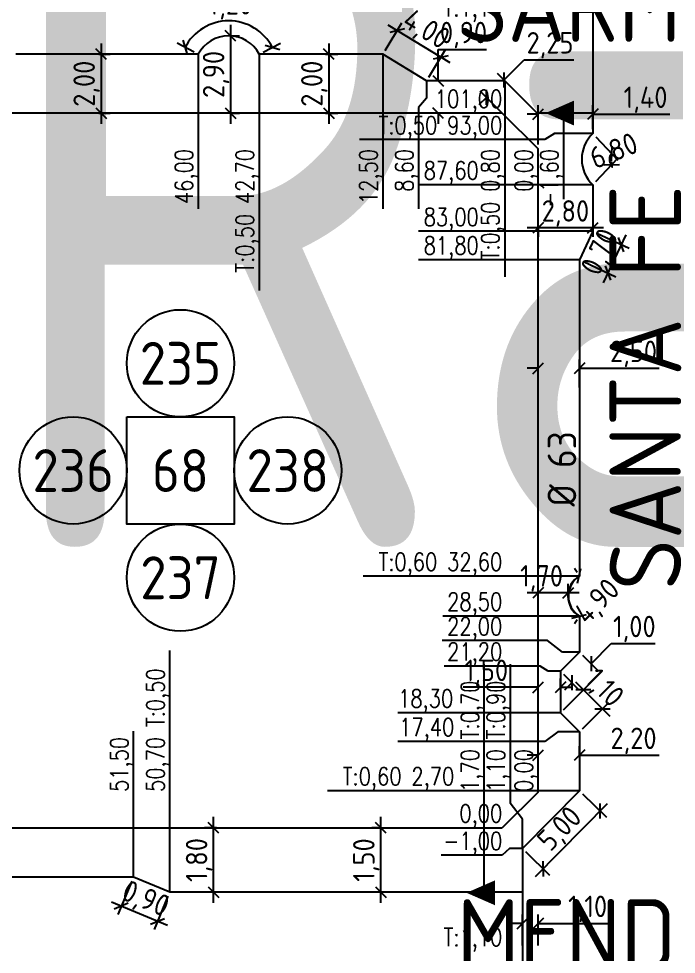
# Model space of a CAD drawing. Extents: x -48 to 13651, y -112 to 3468.
# Drawn here: x 1539.6 to 1631.6, y 1221.4 to 1352.4 of the extents above; entities that cross this region are included whole.
import ezdxf
from ezdxf.enums import TextEntityAlignment as Align

# ---------------------------------------------------------------- set-up
doc = ezdxf.new("R2010")
doc.units = 0
doc.header["$LTSCALE"] = 6
doc.header["$MEASUREMENT"] = 0
doc.linetypes.add('DOT2', pattern=[3.175, 0, -3.175])
doc.linetypes.add('HIDDEN', pattern=[0.375, 0.25, -0.125])
doc.layers.get('0').update_dxf_attribs({"linetype": 'CONTINUOUS'})
doc.layers.get('DEFPOINTS').update_dxf_attribs({"linetype": 'CONTINUOUS'})
for name, color, linetype in [('50', 41, 'CONTINUOUS'), ('63', 171, 'CONTINUOUS'), ('CAÑERIA SIN CROQUIS', 210, 'HIDDEN'), ('COTA', 2, 'CONTINUOUS'), ('MANZANAS', 7, 'CONTINUOUS'), ('NUMERO-CROQUIS', 13, 'CONTINUOUS'), ('NUMERO-MANZANA', 4, 'CONTINUOUS'), ('PROGRESIVA', 60, 'CONTINUOUS'), ('RADIO', 4, 'DOT2'), ('REDUCCIONES', 13, 'CONTINUOUS'), ('TXTDIAMETRO', 7, 'CONTINUOUS')]:
    doc.layers.add(name, color=color, linetype=linetype)
doc.layers.add('ATENCION', color=7, linetype='CONTINUOUS', plot=False)
doc.styles.add('ABADIMTCONDE', font='isocp.shx')
doc.styles.add('GEOSLAB703LTBT', font='isocp.shx', dxfattribs={"width": 0.9, "height": 8})
doc.styles.add('ROMANS', font='romans.shx', dxfattribs={"width": 0.8, "height": 2.5})
doc.dimstyles.new('COTA02', dxfattribs={"dimtxt": 3, "dimasz": 1.5, "dimexe": 1.25, "dimexo": 0.625, "dimgap": 0.3, "dimtad": 1, "dimtoh": 1, "dimdsep": 46, "dimlunit": 6, "dimtxsty": 'ABADIMTCONDE', "dimblk1": 'OBLIQUE', "dimblk2": 'OBLIQUE', "dimsah": 1, "dimcen": 2.5, "dimdle": 1.5, "dimclrd": 60, "dimclre": 60, "dimclrt": 256, "dimadec": 0, "dimazin": 0, "dimtfac": 1, "dimtix": 1, "dimtofl": 0, "dimtmove": 0, "dimatfit": 0, "dimldrblk": 'OBLIQUE', "dimfxl": 1, "dimtolj": 1, "dimtzin": 0, "dimarcsym": 0})

# ---------------------------------------------------------------- blocks, each defined once
blk = doc.blocks.new('CUPLARED')
at = {"layer": 'REDUCCIONES'}
blk.add_lwpolyline([(4, 0, 0, 3.5, 0), (0, 0, 3.5, 3.5, 0)], format="xyseb", dxfattribs=at)
blk = doc.blocks.new('_OBLIQUE')
at = {"color": 0, "linetype": 'ByBlock'}
blk.add_line((-0.5, -0.5), (0.5, 0.5), dxfattribs=at)
blk = doc.blocks.new('*D975')
at = {"layer": 'COTA', "color": 60, "lineweight": -2, "transparency": 16777216}
for p, q in [((1551.14, 1348.9), (1551.14, 1337.65)), ((1550.8, 1347.4), (1552.39, 1347.4)), ((1550.8, 1339.15), (1552.39, 1339.15))]:
    blk.add_line(p, q, dxfattribs=at)
at = {"layer": 'DEFPOINTS', "color": 0, "transparency": 16777216}
for p in [(1550.17, 1347.4), (1550.17, 1339.15), (1551.14, 1339.15)]:
    blk.add_point(p, dxfattribs=at)
at = {"layer": 'COTA', "color": 60, "lineweight": -2, "transparency": 16777216, "xscale": 1.5, "yscale": 1.5, "zscale": 1.5}
for p, rotation in [((1551.14, 1347.4), 90), ((1551.14, 1339.15), 270)]:
    blk.add_blockref('_OBLIQUE', p, dxfattribs=dict(at, rotation=rotation))
at = {"layer": 'COTA', "transparency": 16777216, "insert": (1549.12, 1343.27), "char_height": 3, "attachment_point": 5, "rotation": 90, "style": 'ABADIMTCONDE'}
blk.add_mtext('\\A1;2,00', dxfattribs=at)
blk = doc.blocks.new('*D976')
at = {"layer": 'COTA', "color": 60, "lineweight": -2, "transparency": 16777216}
for p, q in [((1569.24, 1351.49), (1569.24, 1337.65)), ((1569.61, 1349.99), (1570.49, 1349.99)), ((1569.61, 1339.15), (1570.49, 1339.15))]:
    blk.add_line(p, q, dxfattribs=at)
at = {"layer": 'DEFPOINTS', "color": 0, "transparency": 16777216}
for p in [(1568.98, 1349.99), (1568.98, 1339.15), (1569.24, 1339.15)]:
    blk.add_point(p, dxfattribs=at)
at = {"layer": 'COTA', "color": 60, "lineweight": -2, "transparency": 16777216, "xscale": 1.5, "yscale": 1.5, "zscale": 1.5}
for p, rotation in [((1569.24, 1349.99), 90), ((1569.24, 1339.15), 270)]:
    blk.add_blockref('_OBLIQUE', p, dxfattribs=dict(at, rotation=rotation))
at = {"layer": 'COTA', "transparency": 16777216, "insert": (1567.22, 1344.57), "char_height": 3, "attachment_point": 5, "rotation": 90, "style": 'ABADIMTCONDE'}
blk.add_mtext('\\A1;2,90', dxfattribs=at)
blk = doc.blocks.new('*D977')
at = {"layer": 'COTA', "color": 60, "lineweight": -2, "transparency": 16777216}
for p, q in [((1582.98, 1348.9), (1582.98, 1337.65)), ((1582.51, 1347.4), (1584.23, 1347.4)), ((1582.51, 1339.15), (1584.23, 1339.15))]:
    blk.add_line(p, q, dxfattribs=at)
at = {"layer": 'DEFPOINTS', "color": 0, "transparency": 16777216}
for p in [(1581.89, 1347.4), (1581.89, 1339.15), (1582.98, 1339.15)]:
    blk.add_point(p, dxfattribs=at)
at = {"layer": 'COTA', "color": 60, "lineweight": -2, "transparency": 16777216, "xscale": 1.5, "yscale": 1.5, "zscale": 1.5}
for p, rotation in [((1582.98, 1347.4), 90), ((1582.98, 1339.15), 270)]:
    blk.add_blockref('_OBLIQUE', p, dxfattribs=dict(at, rotation=rotation))
at = {"layer": 'COTA', "transparency": 16777216, "insert": (1580.95, 1343.27), "char_height": 3, "attachment_point": 5, "rotation": 90, "style": 'ABADIMTCONDE'}
blk.add_mtext('\\A1;2,00', dxfattribs=at)
blk = doc.blocks.new('*D978')
at = {"layer": 'COTA', "color": 60, "lineweight": -2, "transparency": 16777216}
for p, q in [((1598.28, 1343.68), (1598.28, 1348.07)), ((1598.28, 1348.07), (1605.04, 1348.07)), ((1601.48, 1343.68), (1597.03, 1343.68)), ((1601.48, 1339.15), (1597.03, 1339.15)), ((1598.28, 1339.15), (1598.28, 1337.65))]:
    blk.add_line(p, q, dxfattribs=at)
at = {"layer": 'DEFPOINTS', "color": 0, "transparency": 16777216}
for p in [(1602.11, 1343.68), (1598.28, 1339.15), (1602.11, 1339.15)]:
    blk.add_point(p, dxfattribs=at)
at = {"layer": 'COTA', "color": 60, "lineweight": -2, "transparency": 16777216, "xscale": 1.5, "yscale": 1.5, "zscale": 1.5}
for p, rotation in [((1598.28, 1343.68), 270), ((1598.28, 1339.15), 90)]:
    blk.add_blockref('_OBLIQUE', p, dxfattribs=dict(at, rotation=rotation))
at = {"layer": 'COTA', "transparency": 16777216, "insert": (1601.81, 1350.09), "char_height": 3, "attachment_point": 5, "style": 'ABADIMTCONDE'}
blk.add_mtext('\\A1;0,90', dxfattribs=at)
blk = doc.blocks.new('*D979')
at = {"layer": 'COTA', "color": 60, "lineweight": -2, "transparency": 16777216}
for p, q in [((1564.17, 1347.69), (1561.76, 1348.94)), ((1573.79, 1347.69), (1576.21, 1348.94))]:
    blk.add_line(p, q, dxfattribs=at)
blk.add_arc((1568.98, 1345.19), 6.88, 27.3849, 152.6151, dxfattribs=at)
at = {"layer": 'DEFPOINTS', "color": 0, "transparency": 16777216}
for p in [(1571.44, 1351.63), (1564.73, 1347.4), (1573.24, 1347.4), (1568.98, 1345.19)]:
    blk.add_point(p, dxfattribs=at)
at = {"layer": 'COTA', "color": 60, "lineweight": -2, "transparency": 16777216, "xscale": 1.5, "yscale": 1.5, "zscale": 1.5}
for p, rotation in [((1562.87, 1348.36), 242.6150664620091), ((1575.1, 1348.36), 297.3849335380008)]:
    blk.add_blockref('_OBLIQUE', p, dxfattribs=dict(at, rotation=rotation))
at = {"layer": 'COTA', "transparency": 16777216, "insert": (1568.94, 1354.1), "char_height": 3, "attachment_point": 5, "rotation": 0.2865, "style": 'ABADIMTCONDE'}
blk.add_mtext('\\A1;4,20', dxfattribs=at)
blk = doc.blocks.new('*D983')
at = {"layer": 'COTA', "color": 60, "lineweight": -2, "transparency": 16777216}
for p, q in [((1566.86, 1228.62), (1566.86, 1240.65)), ((1567.28, 1239.15), (1565.61, 1239.15)), ((1567.28, 1230.12), (1565.61, 1230.12))]:
    blk.add_line(p, q, dxfattribs=at)
at = {"layer": 'DEFPOINTS', "color": 0, "transparency": 16777216}
for p in [(1566.86, 1239.15), (1567.91, 1239.15), (1567.91, 1230.12)]:
    blk.add_point(p, dxfattribs=at)
at = {"layer": 'COTA', "color": 60, "lineweight": -2, "transparency": 16777216, "xscale": 1.5, "yscale": 1.5, "zscale": 1.5}
for p, rotation in [((1566.86, 1239.15), 90), ((1566.86, 1230.12), 270)]:
    blk.add_blockref('_OBLIQUE', p, dxfattribs=dict(at, rotation=rotation))
at = {"layer": 'COTA', "transparency": 16777216, "insert": (1564.84, 1234.63), "char_height": 3, "attachment_point": 5, "rotation": 90, "style": 'ABADIMTCONDE'}
blk.add_mtext('\\A1;1,80', dxfattribs=at)
blk = doc.blocks.new('*D984')
at = {"layer": 'COTA', "color": 60, "lineweight": -2, "transparency": 16777216}
for p, q in [((1590.24, 1228.62), (1590.24, 1240.65)), ((1589.83, 1239.15), (1588.99, 1239.15)), ((1589.83, 1230.12), (1588.99, 1230.12))]:
    blk.add_line(p, q, dxfattribs=at)
at = {"layer": 'DEFPOINTS', "color": 0, "transparency": 16777216}
for p in [(1590.24, 1239.15), (1590.45, 1239.15), (1590.45, 1230.12)]:
    blk.add_point(p, dxfattribs=at)
at = {"layer": 'COTA', "color": 60, "lineweight": -2, "transparency": 16777216, "xscale": 1.5, "yscale": 1.5, "zscale": 1.5}
for p, rotation in [((1590.24, 1239.15), 90), ((1590.24, 1230.12), 270)]:
    blk.add_blockref('_OBLIQUE', p, dxfattribs=dict(at, rotation=rotation))
at = {"layer": 'COTA', "transparency": 16777216, "insert": (1588.22, 1234.63), "char_height": 3, "attachment_point": 5, "rotation": 90, "style": 'ABADIMTCONDE'}
blk.add_mtext('\\A1;1,50', dxfattribs=at)
blk = doc.blocks.new('*D985')
at = {"layer": 'COTA', "color": 60, "lineweight": -2, "transparency": 16777216}
for p, q in [((1555.44, 1231.67), (1553.48, 1227.02)), ((1560.49, 1229.55), (1558.54, 1224.89)), ((1560.4, 1225.46), (1552.58, 1228.75))]:
    blk.add_line(p, q, dxfattribs=at)
at = {"layer": 'DEFPOINTS', "color": 0, "transparency": 16777216}
for p in [(1555.68, 1232.25), (1560.73, 1230.12), (1553.96, 1228.17)]:
    blk.add_point(p, dxfattribs=at)
at = {"layer": 'COTA', "color": 60, "lineweight": -2, "transparency": 16777216, "xscale": 1.5, "yscale": 1.5, "zscale": 1.5}
for p, rotation in [((1553.96, 1228.17), 157.1970429662625), ((1559.02, 1226.04), 337.1970429662625)]:
    blk.add_blockref('_OBLIQUE', p, dxfattribs=dict(at, rotation=rotation))
at = {"layer": 'COTA', "transparency": 16777216, "insert": (1557.28, 1228.97), "char_height": 3, "attachment_point": 5, "rotation": 337.197, "style": 'ABADIMTCONDE'}
blk.add_mtext('\\A1;0,90', dxfattribs=at)
blk = doc.blocks.new('*D986')
at = {"layer": 'COTA', "color": 60, "lineweight": -2, "transparency": 16777216}
for p, q in [((1618.46, 1243.89), (1621.8, 1240.61)), ((1611.87, 1232.32), (1621.96, 1242.55)), ((1610.48, 1235.8), (1613.82, 1232.51))]:
    blk.add_line(p, q, dxfattribs=at)
at = {"layer": 'DEFPOINTS', "color": 0, "transparency": 16777216}
for p in [(1618.02, 1244.33), (1620.91, 1241.49), (1610.04, 1236.23)]:
    blk.add_point(p, dxfattribs=at)
at = {"layer": 'COTA', "color": 60, "lineweight": -2, "transparency": 16777216, "xscale": 1.5, "yscale": 1.5, "zscale": 1.5}
for p, rotation in [((1620.91, 1241.49), 45.41899079102773), ((1612.92, 1233.39), 225.4189907910277)]:
    blk.add_blockref('_OBLIQUE', p, dxfattribs=dict(at, rotation=rotation))
at = {"layer": 'COTA', "transparency": 16777216, "insert": (1615.44, 1238.82), "char_height": 3, "attachment_point": 5, "rotation": 45.419, "style": 'ABADIMTCONDE'}
blk.add_mtext('\\A1;5,00', dxfattribs=at)
blk = doc.blocks.new('*D987')
at = {"layer": 'COTA', "color": 60, "lineweight": -2, "transparency": 16777216}
for p, q in [((1615.8, 1255.67), (1619.45, 1259.33)), ((1622.29, 1254.73), (1617.51, 1259.5)), ((1618.46, 1253.01), (1622.11, 1256.67))]:
    blk.add_line(p, q, dxfattribs=at)
at = {"layer": 'DEFPOINTS', "color": 0, "transparency": 16777216}
for p in [(1618.57, 1258.44), (1615.36, 1255.23), (1618.02, 1252.57)]:
    blk.add_point(p, dxfattribs=at)
at = {"layer": 'COTA', "color": 60, "lineweight": -2, "transparency": 16777216, "xscale": 1.5, "yscale": 1.5, "zscale": 1.5}
for p, rotation in [((1618.57, 1258.44), 135.042940679219), ((1621.23, 1255.79), 315.042940679219)]:
    blk.add_blockref('_OBLIQUE', p, dxfattribs=dict(at, rotation=rotation))
at = {"layer": 'COTA', "transparency": 16777216, "insert": (1621.33, 1258.55), "char_height": 3, "attachment_point": 5, "rotation": 315.0429, "style": 'ABADIMTCONDE'}
blk.add_mtext('\\A1;1,10', dxfattribs=at)
blk = doc.blocks.new('*D988')
at = {"layer": 'COTA', "color": 60, "lineweight": -2, "transparency": 16777216}
for p, q in [((1619.64, 1262.1), (1622.47, 1264.93)), ((1622.47, 1264.93), (1628.62, 1264.93)), ((1618.46, 1263.28), (1620.52, 1261.22)), ((1615.8, 1260.63), (1617.86, 1258.56)), ((1616.98, 1259.45), (1615.92, 1258.39))]:
    blk.add_line(p, q, dxfattribs=at)
at = {"layer": 'DEFPOINTS', "color": 0, "transparency": 16777216}
for p in [(1618.02, 1263.73), (1615.36, 1261.07), (1619.64, 1262.1)]:
    blk.add_point(p, dxfattribs=at)
at = {"layer": 'COTA', "color": 60, "lineweight": -2, "transparency": 16777216, "xscale": 1.5, "yscale": 1.5, "zscale": 1.5}
for p, rotation in [((1619.64, 1262.1), 224.9570593207785), ((1616.98, 1259.45), 44.95705932077848)]:
    blk.add_blockref('_OBLIQUE', p, dxfattribs=dict(at, rotation=rotation))
at = {"layer": 'COTA', "transparency": 16777216, "insert": (1625.69, 1266.96), "char_height": 3, "attachment_point": 5, "style": 'ABADIMTCONDE'}
blk.add_mtext('\\A1;1,00', dxfattribs=at)
blk = doc.blocks.new('*D989')
at = {"layer": 'COTA', "color": 60, "lineweight": -2, "transparency": 16777216}
for p, q in [((1612.23, 1249.08), (1612.23, 1250.54)), ((1618.02, 1249.08), (1618.02, 1250.54)), ((1612.23, 1249.29), (1610.73, 1249.29)), ((1618.02, 1249.29), (1629.15, 1249.29))]:
    blk.add_line(p, q, dxfattribs=at)
at = {"layer": 'DEFPOINTS', "color": 0, "transparency": 16777216}
for p in [(1612.23, 1249.29), (1612.23, 1248.45), (1618.02, 1248.45)]:
    blk.add_point(p, dxfattribs=at)
at = {"layer": 'COTA', "color": 60, "lineweight": -2, "transparency": 16777216, "xscale": 1.5, "yscale": 1.5, "zscale": 1.5}
blk.add_blockref('_OBLIQUE', (1612.23, 1249.29), dxfattribs=at)
at = {"layer": 'COTA', "color": 60, "lineweight": -2, "transparency": 16777216, "xscale": 1.5, "yscale": 1.5, "zscale": 1.5, "rotation": 180}
blk.add_blockref('_OBLIQUE', (1618.02, 1249.29), dxfattribs=at)
at = {"layer": 'COTA', "transparency": 16777216, "insert": (1625.58, 1251.31), "char_height": 3, "attachment_point": 5, "style": 'ABADIMTCONDE'}
blk.add_mtext('\\A1;2,20', dxfattribs=at)
blk = doc.blocks.new('*D990')
at = {"layer": 'COTA', "color": 60, "lineweight": -2, "transparency": 16777216}
for p, q in [((1612.23, 1258.77), (1612.23, 1260.05)), ((1615.36, 1258.77), (1615.36, 1260.05)), ((1612.23, 1258.8), (1601.78, 1258.8)), ((1615.36, 1258.8), (1616.86, 1258.8))]:
    blk.add_line(p, q, dxfattribs=at)
at = {"layer": 'DEFPOINTS', "color": 0, "transparency": 16777216}
for p in [(1612.23, 1258.8), (1612.23, 1258.15), (1615.36, 1258.15)]:
    blk.add_point(p, dxfattribs=at)
at = {"layer": 'COTA', "color": 60, "lineweight": -2, "transparency": 16777216, "xscale": 1.5, "yscale": 1.5, "zscale": 1.5}
blk.add_blockref('_OBLIQUE', (1612.23, 1258.8), dxfattribs=at)
at = {"layer": 'COTA', "color": 60, "lineweight": -2, "transparency": 16777216, "xscale": 1.5, "yscale": 1.5, "zscale": 1.5, "rotation": 180}
blk.add_blockref('_OBLIQUE', (1615.36, 1258.8), dxfattribs=at)
at = {"layer": 'COTA', "transparency": 16777216, "insert": (1605.01, 1260.82), "char_height": 3, "attachment_point": 5, "style": 'ABADIMTCONDE'}
blk.add_mtext('\\A1;1,50', dxfattribs=at)
blk = doc.blocks.new('*D991')
at = {"layer": 'COTA', "color": 60, "lineweight": -2, "transparency": 16777216}
for p, q in [((1612.23, 1272.19), (1612.23, 1273.28)), ((1616.46, 1272.19), (1616.46, 1273.28)), ((1617.96, 1272.03), (1610.73, 1272.03))]:
    blk.add_line(p, q, dxfattribs=at)
at = {"layer": 'DEFPOINTS', "color": 0, "transparency": 16777216}
for p in [(1612.23, 1272.03), (1612.23, 1271.56), (1616.46, 1271.56)]:
    blk.add_point(p, dxfattribs=at)
at = {"layer": 'COTA', "color": 60, "lineweight": -2, "transparency": 16777216, "xscale": 1.5, "yscale": 1.5, "zscale": 1.5, "rotation": 180}
blk.add_blockref('_OBLIQUE', (1612.23, 1272.03), dxfattribs=at)
at = {"layer": 'COTA', "color": 60, "lineweight": -2, "transparency": 16777216, "xscale": 1.5, "yscale": 1.5, "zscale": 1.5}
blk.add_blockref('_OBLIQUE', (1616.46, 1272.03), dxfattribs=at)
at = {"layer": 'COTA', "transparency": 16777216, "insert": (1612.72, 1274.05), "char_height": 3, "attachment_point": 5, "style": 'ABADIMTCONDE'}
blk.add_mtext('\\A1;1,70', dxfattribs=at)
blk = doc.blocks.new('*D992')
at = {"layer": 'COTA', "color": 60, "lineweight": -2, "transparency": 16777216}
for p, q in [((1612.23, 1300.74), (1612.23, 1304.69)), ((1618.02, 1300.74), (1618.02, 1304.69)), ((1612.23, 1303.44), (1610.73, 1303.44)), ((1618.02, 1303.44), (1629.15, 1303.44))]:
    blk.add_line(p, q, dxfattribs=at)
at = {"layer": 'DEFPOINTS', "color": 0, "transparency": 16777216}
for p in [(1612.23, 1303.44), (1612.23, 1300.11), (1618.02, 1300.11)]:
    blk.add_point(p, dxfattribs=at)
at = {"layer": 'COTA', "color": 60, "lineweight": -2, "transparency": 16777216, "xscale": 1.5, "yscale": 1.5, "zscale": 1.5}
blk.add_blockref('_OBLIQUE', (1612.23, 1303.44), dxfattribs=at)
at = {"layer": 'COTA', "color": 60, "lineweight": -2, "transparency": 16777216, "xscale": 1.5, "yscale": 1.5, "zscale": 1.5, "rotation": 180}
blk.add_blockref('_OBLIQUE', (1618.02, 1303.44), dxfattribs=at)
at = {"layer": 'COTA', "transparency": 16777216, "insert": (1625.58, 1305.47), "char_height": 3, "attachment_point": 5, "style": 'ABADIMTCONDE'}
blk.add_mtext('\\A1;2,50', dxfattribs=at)
blk = doc.blocks.new('*D993')
at = {"layer": 'COTA', "color": 60, "lineweight": -2, "transparency": 16777216}
for p, q in [((1621.38, 1323.1), (1610.73, 1323.1)), ((1612.23, 1323.15), (1612.23, 1321.85)), ((1619.88, 1323.15), (1619.88, 1321.85))]:
    blk.add_line(p, q, dxfattribs=at)
at = {"layer": 'DEFPOINTS', "color": 0, "transparency": 16777216}
for p in [(1612.23, 1323.78), (1619.88, 1323.78), (1612.23, 1323.1)]:
    blk.add_point(p, dxfattribs=at)
at = {"layer": 'COTA', "color": 60, "lineweight": -2, "transparency": 16777216, "xscale": 1.5, "yscale": 1.5, "zscale": 1.5, "rotation": 180}
blk.add_blockref('_OBLIQUE', (1612.23, 1323.1), dxfattribs=at)
at = {"layer": 'COTA', "color": 60, "lineweight": -2, "transparency": 16777216, "xscale": 1.5, "yscale": 1.5, "zscale": 1.5}
blk.add_blockref('_OBLIQUE', (1619.88, 1323.1), dxfattribs=at)
at = {"layer": 'COTA', "transparency": 16777216, "insert": (1616.06, 1325.12), "char_height": 3, "attachment_point": 5, "style": 'ABADIMTCONDE'}
blk.add_mtext('\\A1;2,80', dxfattribs=at)
blk = doc.blocks.new('*D994')
at = {"layer": 'COTA', "color": 60, "lineweight": -2, "transparency": 16777216}
for p, q in [((1620.45, 1322.35), (1624.98, 1320.24)), ((1624.48, 1322.12), (1621.35, 1315.42)), ((1618.58, 1318.37), (1623.12, 1316.25))]:
    blk.add_line(p, q, dxfattribs=at)
at = {"layer": 'DEFPOINTS', "color": 0, "transparency": 16777216}
for p in [(1619.88, 1322.62), (1618.02, 1318.63), (1621.99, 1316.78)]:
    blk.add_point(p, dxfattribs=at)
at = {"layer": 'COTA', "color": 60, "lineweight": -2, "transparency": 16777216, "xscale": 1.5, "yscale": 1.5, "zscale": 1.5}
for p, rotation in [((1623.85, 1320.76), 64.95010820641193), ((1621.99, 1316.78), 244.950108206412)]:
    blk.add_blockref('_OBLIQUE', p, dxfattribs=dict(at, rotation=rotation))
at = {"layer": 'COTA', "transparency": 16777216, "insert": (1621.08, 1319.63), "char_height": 3, "attachment_point": 5, "rotation": 64.9501, "style": 'ABADIMTCONDE'}
blk.add_mtext('\\A1;0,70', dxfattribs=at)
blk = doc.blocks.new('*D995')
at = {"layer": 'COTA', "color": 60, "lineweight": -2, "transparency": 16777216}
for p, q in [((1620.31, 1335.84), (1623.4, 1332.58)), ((1620.31, 1329.58), (1623.4, 1332.84))]:
    blk.add_line(p, q, dxfattribs=at)
blk.add_arc((1623.27, 1332.71), 1.07, 133.4286, 226.5714, dxfattribs=at)
at = {"layer": 'DEFPOINTS', "color": 0, "transparency": 16777216}
for p in [(1619.88, 1336.3), (1622.24, 1333), (1623.27, 1332.71), (1619.88, 1329.12)]:
    blk.add_point(p, dxfattribs=at)
at = {"layer": 'COTA', "color": 60, "lineweight": -2, "transparency": 16777216, "xscale": 1.5, "yscale": 1.5, "zscale": 1.5}
for p, rotation in [((1622.54, 1333.49), 43.4286115844196), ((1622.54, 1331.93), 316.571388415579)]:
    blk.add_blockref('_OBLIQUE', p, dxfattribs=dict(at, rotation=rotation))
at = {"layer": 'COTA', "transparency": 16777216, "insert": (1622.92, 1333.6), "char_height": 3, "attachment_point": 5, "rotation": 21.8253, "style": 'ABADIMTCONDE'}
blk.add_mtext('\\A1;6,80', dxfattribs=at)
blk = doc.blocks.new('*D996')
at = {"layer": 'COTA', "color": 60, "lineweight": -2, "transparency": 16777216}
for p, q in [((1612.23, 1334.77), (1612.23, 1340.25)), ((1619.88, 1336.92), (1619.88, 1340.25)), ((1612.23, 1339), (1610.73, 1339)), ((1619.88, 1339), (1630.63, 1339))]:
    blk.add_line(p, q, dxfattribs=at)
at = {"layer": 'DEFPOINTS', "color": 0, "transparency": 16777216}
for p in [(1612.23, 1339), (1619.88, 1336.3), (1612.23, 1334.15)]:
    blk.add_point(p, dxfattribs=at)
at = {"layer": 'COTA', "color": 60, "lineweight": -2, "transparency": 16777216, "xscale": 1.5, "yscale": 1.5, "zscale": 1.5}
blk.add_blockref('_OBLIQUE', (1612.23, 1339), dxfattribs=at)
at = {"layer": 'COTA', "color": 60, "lineweight": -2, "transparency": 16777216, "xscale": 1.5, "yscale": 1.5, "zscale": 1.5, "rotation": 180}
blk.add_blockref('_OBLIQUE', (1619.88, 1339), dxfattribs=at)
at = {"layer": 'COTA', "transparency": 16777216, "insert": (1627.26, 1341.03), "char_height": 3, "attachment_point": 5, "style": 'ABADIMTCONDE'}
blk.add_mtext('\\A1;1,40', dxfattribs=at)
blk = doc.blocks.new('*D997')
at = {"layer": 'COTA', "color": 60, "lineweight": -2, "transparency": 16777216}
for p, q in [((1617.69, 1274.88), (1617.34, 1275.45)), ((1617.69, 1268.24), (1617.34, 1267.67))]:
    blk.add_line(p, q, dxfattribs=at)
blk.add_arc((1619.74, 1271.56), 3.33, 121.7463, 238.2537, dxfattribs=at)
at = {"layer": 'DEFPOINTS', "color": 0, "transparency": 16777216}
for p in [(1618.02, 1274.35), (1616.61, 1272.67), (1619.74, 1271.56), (1618.02, 1268.77)]:
    blk.add_point(p, dxfattribs=at)
at = {"layer": 'COTA', "color": 60, "lineweight": -2, "transparency": 16777216, "xscale": 1.5, "yscale": 1.5, "zscale": 1.5}
for p, rotation in [((1617.99, 1274.39), 31.74627899781033), ((1617.99, 1268.74), 328.2537210021898)]:
    blk.add_blockref('_OBLIQUE', p, dxfattribs=dict(at, rotation=rotation))
at = {"layer": 'COTA', "transparency": 16777216, "insert": (1620.66, 1270.64), "char_height": 3, "attachment_point": 5, "rotation": 44.7392, "style": 'ABADIMTCONDE'}
blk.add_mtext('\\A1;4,90', dxfattribs=at)
blk = doc.blocks.new('*D1134')
at = {"layer": 'COTA', "color": 60, "lineweight": -2, "transparency": 16777216}
for p, q in [((1590.86, 1347.93), (1593.19, 1351.77)), ((1599.94, 1346.21), (1591.26, 1351.48)), ((1596.98, 1344.21), (1599.31, 1348.05))]:
    blk.add_line(p, q, dxfattribs=at)
at = {"layer": 'DEFPOINTS', "color": 0, "transparency": 16777216}
for p in [(1592.54, 1350.7), (1590.53, 1347.4), (1596.65, 1343.68)]:
    blk.add_point(p, dxfattribs=at)
at = {"layer": 'COTA', "color": 60, "lineweight": -2, "transparency": 16777216, "xscale": 1.5, "yscale": 1.5, "zscale": 1.5}
for p, rotation in [((1592.54, 1350.7), 148.7094690264342), ((1598.66, 1346.99), 328.7094690264342)]:
    blk.add_blockref('_OBLIQUE', p, dxfattribs=dict(at, rotation=rotation))
at = {"layer": 'COTA', "transparency": 16777216, "insert": (1596.47, 1350.69), "char_height": 3, "attachment_point": 5, "rotation": 328.7095, "style": 'ABADIMTCONDE'}
blk.add_mtext('\\A1;4,00', dxfattribs=at)
blk = doc.blocks.new('*D1135')
at = {"layer": 'DEFPOINTS', "color": 0, "transparency": 16777216}
for p in [(1607.45, 1343.79), (1611.49, 1339.76), (1609.06, 1337.32)]:
    blk.add_point(p, dxfattribs=at)
at = {"layer": 'PROGRESIVA', "color": 60, "lineweight": -2, "transparency": 16777216}
for p, q in [((1607.45, 1343.79), (1610.27, 1346.62)), ((1610.27, 1346.62), (1617.22, 1346.62)), ((1611.05, 1340.2), (1606.56, 1344.68)), ((1608.61, 1337.76), (1604.13, 1342.24)), ((1605.02, 1341.36), (1603.96, 1340.3))]:
    blk.add_line(p, q, dxfattribs=at)
at = {"layer": 'PROGRESIVA', "color": 60, "lineweight": -2, "transparency": 16777216, "xscale": 1.5, "yscale": 1.5, "zscale": 1.5}
for p, rotation in [((1607.45, 1343.79), 225.0429991516454), ((1605.02, 1341.36), 45.04299915164538)]:
    blk.add_blockref('_OBLIQUE', p, dxfattribs=dict(at, rotation=rotation))
at = {"layer": 'PROGRESIVA', "transparency": 16777216, "insert": (1613.9, 1348.65), "char_height": 3, "attachment_point": 5, "style": 'ABADIMTCONDE'}
blk.add_mtext('\\A1;2,25', dxfattribs=at)
blk = doc.blocks.new('*D1137')
at = {"layer": 'COTA', "color": 60, "lineweight": -2, "transparency": 16777216}
for p, q in [((1610.04, 1222.65), (1610.04, 1227.01)), ((1612.23, 1222.65), (1612.23, 1227.01)), ((1610.04, 1225.76), (1608.54, 1225.76)), ((1612.23, 1225.76), (1622.09, 1225.76))]:
    blk.add_line(p, q, dxfattribs=at)
at = {"layer": 'DEFPOINTS', "color": 0, "transparency": 16777216}
for p in [(1612.23, 1225.76), (1610.04, 1222.02), (1612.23, 1222.02)]:
    blk.add_point(p, dxfattribs=at)
at = {"layer": 'COTA', "color": 60, "lineweight": -2, "transparency": 16777216, "xscale": 1.5, "yscale": 1.5, "zscale": 1.5}
blk.add_blockref('_OBLIQUE', (1610.04, 1225.76), dxfattribs=at)
at = {"layer": 'COTA', "color": 60, "lineweight": -2, "transparency": 16777216, "xscale": 1.5, "yscale": 1.5, "zscale": 1.5, "rotation": 180}
blk.add_blockref('_OBLIQUE', (1612.23, 1225.76), dxfattribs=at)
at = {"layer": 'COTA', "transparency": 16777216, "insert": (1619.16, 1227.79), "char_height": 3, "attachment_point": 5, "style": 'ABADIMTCONDE'}
blk.add_mtext('\\A1;1,10', dxfattribs=at)

msp = doc.modelspace()

# ---------------------------------------------------------------- linework, layer by layer
at = {"layer": '50', "ltscale": 0.1}
for p, q in [((1564.726, 1347.399), (1539.234, 1347.399)), ((1590.534, 1347.399), (1573.24, 1347.399)), ((1596.653, 1343.68), (1590.534, 1347.399)), ((1607.562, 1343.68), (1596.653, 1343.68)), ((1612.085, 1339.164), (1607.562, 1343.68)), ((1615.809, 1339.164), (1612.085, 1339.164)), ((1555.68, 1232.249), (1517.367, 1232.249)), ((1560.735, 1230.124), (1555.68, 1232.249)), ((1604.714, 1230.124), (1560.735, 1230.124))]:
    msp.add_line(p, q, dxfattribs=at)
msp.add_arc((1568.983, 1345.194), 4.794, 27.38493, 152.61507, dxfattribs=at)
at = {"layer": '63', "ltscale": 0.1}
for p, q in [((1619.879, 1377.1), (1619.879, 1336.298)), ((1619.8, 1339.164), (1615.809, 1339.164)), ((1619.879, 1329.125), (1619.879, 1322.619)), ((1619.879, 1322.619), (1618.017, 1318.635)), ((1618.017, 1318.635), (1618.017, 1274.353)), ((1618.017, 1268.774), (1618.017, 1263.727)), ((1618.017, 1263.727), (1615.356, 1261.07)), ((1615.356, 1261.07), (1615.356, 1255.226)), ((1615.356, 1255.226), (1618.017, 1252.569)), ((1618.017, 1252.569), (1618.017, 1244.333)), ((1618.017, 1244.333), (1610.035, 1236.234)), ((1610.035, 1236.234), (1610.035, 1212.059)), ((1610.035, 1230.124), (1604.714, 1230.124))]:
    msp.add_line(p, q, dxfattribs=at)
for centre, radius, start, end in [((1623.274, 1332.711), 4.938, 133.42861, 226.57139), ((1619.743, 1271.564), 3.28, 121.74628, 238.25372)]:
    msp.add_arc(centre, radius, start, end, dxfattribs=at)
at = {"layer": 'MANZANAS'}
for p, q in [((1607.234, 1339.145), (1517.234, 1339.145)), ((1607.234, 1339.145), (1612.234, 1334.145)), ((1612.234, 1244.145), (1612.234, 1334.145)), ((1612.234, 1244.145), (1607.234, 1239.145)), ((1517.234, 1239.145), (1607.234, 1239.145))]:
    msp.add_line(p, q, dxfattribs=at)
at = {"layer": 'NUMERO-CROQUIS'}
for centre in [(1562.234, 1304.145), (1547.234, 1289.145), (1577.234, 1289.145), (1562.234, 1274.145)]:
    msp.add_circle(centre, 7.5, dxfattribs=at)
at = {"layer": 'NUMERO-MANZANA'}
msp.add_lwpolyline([(1554.734, 1296.645), (1569.734, 1296.645), (1569.734, 1281.645), (1554.734, 1281.645)], close=True, dxfattribs=at)
at = {"layer": 'PROGRESIVA'}
for p, q in [((1564.726, 1347.399), (1564.726, 1325.773)), ((1573.24, 1347.399), (1573.24, 1314.33)), ((1590.534, 1347.399), (1590.534, 1325.773)), ((1596.653, 1343.68), (1596.653, 1341.238)), ((1607.562, 1343.68), (1607.562, 1316.262)), ((1596.653, 1341.238), (1595.527, 1339.93)), ((1595.527, 1339.93), (1595.527, 1325.773)), ((1615.809, 1339.164), (1615.809, 1327.111)), ((1614.507, 1336.298), (1613.198, 1335.453)), ((1619.879, 1336.298), (1614.507, 1336.298)), ((1613.198, 1335.453), (1587.286, 1335.453)), ((1619.879, 1329.125), (1595.527, 1329.125)), ((1619.879, 1322.619), (1595.527, 1322.619)), ((1618.017, 1318.635), (1595.527, 1318.635)), ((1618.017, 1274.353), (1587.768, 1274.353)), ((1618.017, 1268.774), (1598.893, 1268.774)), ((1613.572, 1265.332), (1598.8, 1265.332)), ((1615.629, 1263.727), (1613.572, 1265.332)), ((1560.735, 1230.124), (1560.735, 1263.966)), ((1618.017, 1263.727), (1615.629, 1263.727)), ((1612.543, 1261.781), (1599.08, 1261.781)), ((1604.714, 1230.124), (1604.714, 1262.034)), ((1608.341, 1262.034), (1608.341, 1242.565)), ((1613.665, 1261.07), (1612.543, 1261.781)), ((1615.356, 1261.07), (1613.665, 1261.07)), ((1615.356, 1255.226), (1592.629, 1255.226)), ((1555.68, 1232.249), (1555.68, 1252.671)), ((1614.974, 1252.569), (1613.198, 1251.223)), ((1618.017, 1252.569), (1614.974, 1252.569)), ((1613.198, 1251.223), (1592.629, 1251.223)), ((1618.017, 1244.333), (1582.812, 1244.333)), ((1610.035, 1240.336), (1608.341, 1242.565)), ((1610.035, 1236.234), (1610.035, 1240.336)), ((1608.243, 1236.234), (1607.214, 1235.292)), ((1610.035, 1236.234), (1608.243, 1236.234)), ((1607.214, 1235.292), (1598.706, 1235.292))]:
    msp.add_line(p, q, dxfattribs=at)

# ---------------------------------------------------------------- block references
at = {"layer": 'CAÑERIA SIN CROQUIS', "ltscale": 0.1, "rotation": 180}
for p in [(1617.278, 1339.164), (1606.231, 1230.041)]:
    msp.add_blockref('CUPLARED', p, dxfattribs=at)

# ---------------------------------------------------------------- texts
at = {"layer": 'ATENCION', "style": 'GEOSLAB703LTBT'}
for s, p in [('SARMIENTO', (1600.887, 1354.145)), ('MENDOZA', (1600.887, 1224.145))]:
    msp.add_text(s, height=10, dxfattribs=at).set_placement(p, align=Align.MIDDLE_LEFT)
msp.add_text('SANTA FE', height=10, rotation=90, dxfattribs=at).set_placement((1627.234, 1272.415), align=Align.MIDDLE_LEFT)
at = {"layer": 'NUMERO-CROQUIS', "style": 'GEOSLAB703LTBT'}
for s, p in [('235', (1562.234, 1304.145)), ('236', (1547.234, 1289.145)), ('238', (1577.234, 1289.145)), ('237', (1562.234, 1274.145))]:
    msp.add_text(s, height=6, dxfattribs=at).set_placement(p, align=Align.MIDDLE)
at = {"layer": 'NUMERO-MANZANA', "style": 'GEOSLAB703LTBT'}
msp.add_text('68', height=6, dxfattribs=at).set_placement((1562.234, 1289.145), align=Align.MIDDLE)
at = {"layer": 'PROGRESIVA', "style": 'ROMANS', "width": 0.8}
for s, p in [('T:1,10', (1607.234, 1351.95)), ('101,00', (1607.234, 1339.145)), ('T:0,50 93,00', (1607.234, 1335.453)), ('87,60', (1603.942, 1329.125)), ('83,00', (1603.942, 1322.619)), ('81,80', (1603.942, 1318.635)), ('T:0,60 32,60', (1607.234, 1274.353)), ('28,50', (1607.234, 1268.774)), ('22,00', (1607.234, 1265.332)), ('21,20', (1607.234, 1261.781)), ('18,30', (1600.372, 1255.226)), ('17,40', (1600.521, 1251.223)), ('T:0,60 2,70', (1600.521, 1244.333)), ('0,00', (1607.234, 1239.145)), ('-1,00', (1607.234, 1235.292)), ('T:1,10', (1607.234, 1221.837))]:
    msp.add_text(s, height=2.5, dxfattribs=at).set_placement(p, align=Align.BOTTOM_RIGHT)
for s, p in [('46,00', (1564.726, 1334.145)), ('T:0,50 42,70', (1573.24, 1334.145)), ('12,50', (1590.534, 1334.145)), ('8,60', (1595.527, 1334.145)), ('T:0,50 0,80', (1607.562, 1334.145)), ('0,00', (1612.234, 1334.145)), ('-1,60', (1615.809, 1334.145))]:
    msp.add_text(s, height=2.5, rotation=90, dxfattribs=at).set_placement(p, align=Align.BOTTOM_RIGHT)
for s, p in [('50,70 T:0,50', (1560.735, 1244.145)), ('1,70 T:0,70', (1604.714, 1244.145)), ('1,10 T:0,90', (1608.341, 1244.145)), ('51,50', (1555.68, 1244.145)), ('0,00', (1612.234, 1244.145))]:
    msp.add_text(s, height=2.5, rotation=90, dxfattribs=at).set_placement(p, align=Align.BOTTOM_LEFT)
at = {"layer": 'RADIO', "color": 4, "ltscale": 0.5, "style": 'GEOSLAB703LTBT', "width": 0.9}
msp.add_text('Radio Nº 4', height=98.7157, dxfattribs=at).set_placement((1534.853, 1278.458))
at = {"layer": 'TXTDIAMETRO', "ltscale": 0.1, "style": 'ABADIMTCONDE'}
msp.add_text('Ø 63', height=4, rotation=90, dxfattribs=at).set_placement((1615.562, 1289.367), align=Align.MIDDLE)

# ---------------------------------------------------------------- dimensions: what is measured, and where the dimension line sits
at = {"layer": 'COTA'}
for base, center, p1, p2, text, picture, middle in [((1571.435, 1351.627), (1568.983, 1345.194), (1573.24, 1347.399), (1564.726, 1347.399), '4,20', '*D979', (1568.948, 1352.078)), ((1622.243, 1332.998), (1623.274, 1332.711), (1619.879, 1336.298), (1619.879, 1329.125), '6,80', '*D995', (1623.672, 1331.718)), ((1616.607, 1272.669), (1619.743, 1271.564), (1618.017, 1274.353), (1618.017, 1268.774), '4,90', '*D997', (1622.084, 1269.202))]:
    dim = msp.add_angular_dim_3p(base=base, center=center, p1=p1, p2=p2, text=text, dimstyle='COTA02', override={"dimadec": 4}, dxfattribs=at)
    dim.commit()
    dim.dimension.update_dxf_attribs({"geometry": picture, "text_midpoint": middle, "dimtype": 165})
at = {"layer": 'COTA', "color": 12}
dim = msp.add_linear_dim(base=(1592.543, 1350.705), p1=(1596.653, 1343.68), p2=(1590.534, 1347.399), angle=148.70947, text='4,00', dimstyle='COTA02', dxfattribs=at)
dim.commit()
dim.dimension.update_dxf_attribs({"geometry": '*D1134', "text_midpoint": (1595.418, 1348.957), "dimtype": 161})
at = {"layer": 'COTA'}
for base, p1, p2, text, picture, middle in [((1569.242, 1339.145), (1568.983, 1349.988), (1568.983, 1339.145), '2,90', '*D976', (1567.217, 1344.567)), ((1551.143, 1339.145), (1550.173, 1347.399), (1550.173, 1339.145), '2,00', '*D975', (1549.118, 1343.272)), ((1582.979, 1339.145), (1581.887, 1347.399), (1581.887, 1339.145), '2,00', '*D977', (1580.953, 1343.272)), ((1566.862, 1239.145), (1567.905, 1230.124), (1567.905, 1239.145), '1,80', '*D983', (1564.837, 1234.635)), ((1590.243, 1239.145), (1590.452, 1230.124), (1590.452, 1239.145), '1,50', '*D984', (1588.218, 1234.635))]:
    dim = msp.add_linear_dim(base=base, p1=p1, p2=p2, angle=90, text=text, dimstyle='COTA02', dxfattribs=at)
    dim.commit()
    dim.dimension.update_dxf_attribs({"geometry": picture, "text_midpoint": middle})
for base, p1, p2, angle, text, picture, middle, dimtype in [((1598.28, 1339.145), (1602.107, 1343.68), (1602.107, 1339.145), 90, '0,90', '*D978', (1601.812, 1348.066), 160), ((1621.985, 1316.78), (1619.879, 1322.619), (1618.017, 1318.635), 244.95011, '0,70', '*D994', (1622.916, 1318.772), 161), ((1619.637, 1262.104), (1615.356, 1261.07), (1618.017, 1263.727), 44.95706, '1,00', '*D988', (1625.694, 1264.93), 161), ((1618.57, 1258.444), (1618.017, 1252.569), (1615.356, 1255.226), 135.04294, '1,10', '*D987', (1619.9, 1257.116), 161), ((1620.907, 1241.485), (1610.035, 1236.234), (1618.017, 1244.333), 45.41899, '5,00', '*D986', (1616.879, 1237.398), 161), ((1553.964, 1228.169), (1560.735, 1230.124), (1555.68, 1232.249), 157.19704, '0,90', '*D985', (1556.492, 1227.107), 161)]:
    dim = msp.add_linear_dim(base=base, p1=p1, p2=p2, angle=angle, text=text, dimstyle='COTA02', dxfattribs=at)
    dim.commit()
    dim.dimension.update_dxf_attribs({"geometry": picture, "text_midpoint": middle, "dimtype": dimtype})
for base, p1, p2, text, picture, middle in [((1612.234, 1339), (1619.879, 1336.298), (1612.234, 1334.145), '1,40', '*D996', (1627.256, 1339)), ((1612.234, 1303.442), (1618.017, 1300.114), (1612.234, 1300.114), '2,50', '*D992', (1625.581, 1303.442)), ((1612.234, 1272.025), (1616.463, 1271.564), (1612.234, 1271.564), '1,70', '*D991', (1612.715, 1272.025)), ((1612.234, 1258.799), (1615.356, 1258.148), (1612.234, 1258.148), '1,50', '*D990', (1605.008, 1258.799)), ((1612.234, 1249.287), (1618.017, 1248.451), (1612.234, 1248.451), '2,20', '*D989', (1625.581, 1249.287))]:
    dim = msp.add_linear_dim(base=base, p1=p1, p2=p2, text=text, dimstyle='COTA02', dxfattribs=at)
    dim.commit()
    dim.dimension.update_dxf_attribs({"geometry": picture, "text_midpoint": middle, "dimtype": 160})
dim = msp.add_linear_dim(base=(1612.234, 1323.098), p1=(1619.879, 1323.776), p2=(1612.234, 1323.776), text='2,80', dimstyle='COTA02', dxfattribs=at)
dim.commit()
dim.dimension.update_dxf_attribs({"geometry": '*D993', "text_midpoint": (1616.057, 1325.124)})
at = {"layer": 'COTA', "color": 12}
dim = msp.add_linear_dim(base=(1612.234, 1225.762), p1=(1610.035, 1222.024), p2=(1612.234, 1222.024), text='1,10', dimstyle='COTA02', dxfattribs=at)
dim.commit()
dim.dimension.update_dxf_attribs({"geometry": '*D1137', "text_midpoint": (1619.16, 1225.762), "dimtype": 160})
at = {"layer": 'PROGRESIVA'}
dim = msp.add_linear_dim(base=(1607.448, 1343.794), p1=(1609.056, 1337.323), p2=(1611.489, 1339.759), angle=45.043, text='2,25', dimstyle='COTA02', dxfattribs=at)
dim.commit()
dim.dimension.update_dxf_attribs({"geometry": '*D1135', "text_midpoint": (1613.899, 1346.624), "dimtype": 161})

doc.saveas('drawing.dxf')
